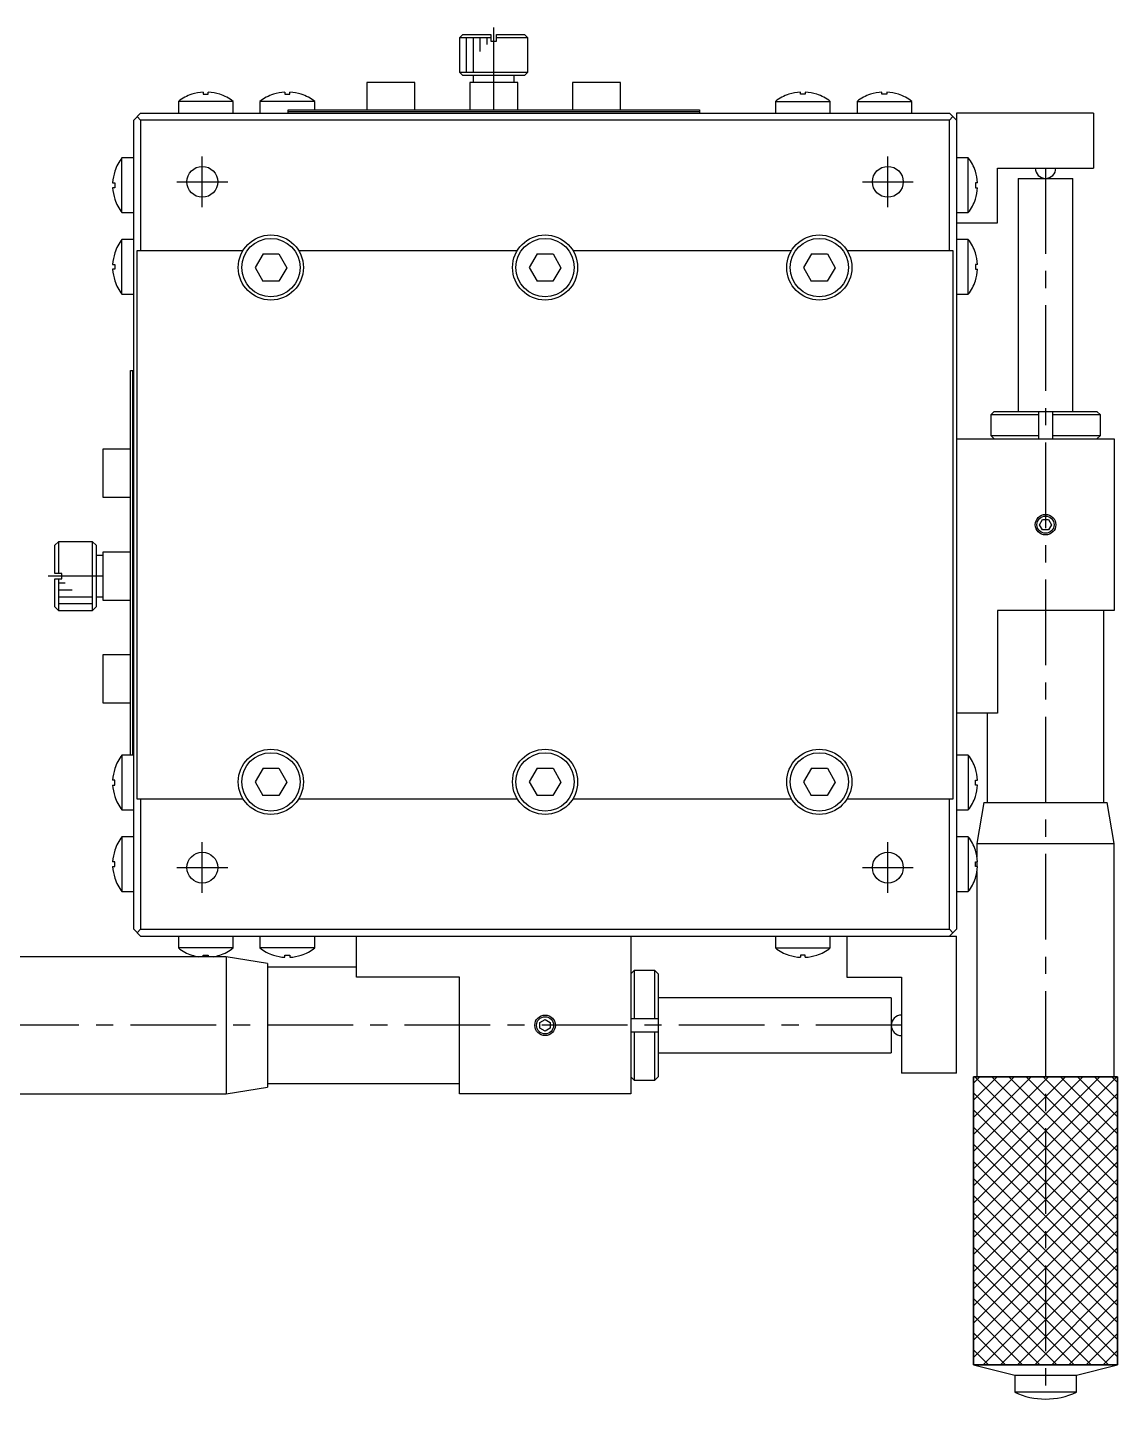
# Model space of a CAD drawing. Extents: x -367 to 375, y 8 to 432.
# Drawn here: x 216.5 to 375.5, y 136.4 to 336.9 of the extents above; entities that cross this region are included whole.
import ezdxf

# ---------------------------------------------------------------- set-up
doc = ezdxf.new("R2010")
doc.units = 0
doc.header["$LTSCALE"] = 10
doc.linetypes.add('CENTER', pattern=[2, 1.25, -0.25, 0.25, -0.25])
doc.layers.get('0').update_dxf_attribs({"linetype": 'CONTINUOUS'})
doc.layers.add('CENTER', color=1, linetype='CENTER')

msp = doc.modelspace()

# ---------------------------------------------------------------- linework, layer by layer
at = {"color": 7, "linetype": 'CONTINUOUS'}
for p, q in [((279.978189, 335.939612), (279.478189, 335.439612)), ((284.078189, 335.439612), (279.478189, 335.439612)), ((279.478189, 335.439612), (279.478189, 330.439612)), ((279.978189, 335.939612), (284.078189, 335.939612)), ((284.078189, 335.939612), (284.078189, 334.939612)), ((284.078189, 334.939612), (284.878189, 334.939612)), ((284.878189, 335.939612), (288.978189, 335.939612)), ((284.878189, 334.939612), (284.878189, 335.939612)), ((289.478189, 335.439612), (284.878189, 335.439612)), ((289.478189, 335.439612), (288.978189, 335.939612)), ((289.478189, 330.439612), (289.478189, 335.439612)), ((265.978189, 328.939612), (265.978189, 324.939612)), ((272.978189, 328.939612), (265.978189, 328.939612)), ((272.978189, 324.939612), (272.978189, 328.939612)), ((279.478189, 330.439612), (279.978189, 329.939612)), ((279.478189, 330.439612), (289.478189, 330.439612)), ((288.978189, 329.939612), (279.978189, 329.939612)), ((280.978189, 328.939612), (280.978189, 324.939612)), ((287.978189, 328.939612), (280.978189, 328.939612)), ((281.478189, 329.939612), (281.478189, 328.939612)), ((287.478189, 328.939612), (287.478189, 329.939612)), ((287.978189, 324.939612), (287.978189, 328.939612)), ((288.978189, 329.939612), (289.478189, 330.439612)), ((295.978189, 328.939612), (295.978189, 324.939612)), ((302.978189, 328.939612), (295.978189, 328.939612)), ((302.978189, 324.939612), (302.978189, 328.939612)), ((240.438345, 327.211244), (240.442758, 327.202195)), ((242.118189, 327.519643), (242.118189, 327.202195)), ((242.118189, 327.202195), (242.838189, 327.202195)), ((242.838189, 327.202195), (242.838189, 327.519643)), ((244.513619, 327.202195), (244.518033, 327.211244)), ((252.338345, 327.211244), (252.342758, 327.202195)), ((254.018189, 327.519643), (254.018189, 327.202195)), ((254.018189, 327.202195), (254.738189, 327.202195)), ((254.738189, 327.202195), (254.738189, 327.519643)), ((256.413619, 327.202195), (256.418033, 327.211244)), ((327.542758, 327.202195), (327.538345, 327.211244)), ((329.218189, 327.202195), (329.218189, 327.519643)), ((329.938189, 327.202195), (329.218189, 327.202195)), ((329.938189, 327.519643), (329.938189, 327.202195)), ((331.618033, 327.211244), (331.613619, 327.202195)), ((339.442758, 327.202195), (339.438345, 327.211244)), ((341.118189, 327.202195), (341.118189, 327.519643)), ((341.838189, 327.202195), (341.118189, 327.202195)), ((341.838189, 327.519643), (341.838189, 327.202195)), ((343.518033, 327.211244), (343.513619, 327.202195)), ((238.478189, 326.163088), (238.478189, 324.439612)), ((246.478189, 326.163088), (238.478189, 326.163088)), ((246.478189, 324.439612), (246.478189, 326.163088)), ((258.378189, 326.163088), (250.378189, 326.163088)), ((250.378189, 326.163088), (250.378189, 324.439612)), ((254.478189, 324.939612), (314.478189, 324.939612)), ((254.478189, 324.439612), (254.478189, 324.939612)), ((258.378189, 324.939612), (258.378189, 326.163088)), ((314.478189, 324.939612), (314.478189, 324.439612)), ((325.578189, 326.163088), (333.578189, 326.163088)), ((325.578189, 326.163088), (325.578189, 324.439612)), ((333.578189, 324.439612), (333.578189, 326.163088)), ((337.478189, 326.163088), (337.478189, 324.439612)), ((337.478189, 326.163088), (345.478189, 326.163088)), ((345.478189, 324.439612), (345.478189, 326.163088)), ((232.978189, 324.439612), (231.978189, 323.439612)), ((231.978189, 205.439612), (231.978189, 323.439612)), ((232.978189, 323.439612), (232.478189, 323.939612)), ((232.978189, 324.439612), (350.978189, 324.439612)), ((232.978189, 323.439612), (232.978189, 304.439612)), ((350.978189, 323.439612), (232.978189, 323.439612)), ((314.478189, 324.639612), (254.478189, 324.639612)), ((351.978189, 323.439612), (350.978189, 324.439612)), ((350.978189, 323.439612), (351.478189, 323.939612)), ((350.978189, 304.439612), (350.978189, 323.439612)), ((371.978189, 324.439612), (351.978189, 324.439612)), ((351.978189, 324.439612), (351.978189, 205.439612)), ((371.978189, 324.439612), (371.978189, 316.439612)), ((231.978189, 317.939612), (230.254714, 317.939612)), ((230.254714, 309.939612), (230.254714, 317.939612)), ((353.701664, 317.939612), (351.978189, 317.939612)), ((353.701664, 309.939612), (353.701664, 317.939612)), ((229.206557, 315.979456), (229.215606, 315.975043)), ((354.749821, 315.979456), (354.740771, 315.975043)), ((357.978189, 316.439612), (371.978189, 316.439612)), ((357.978189, 308.439612), (357.978189, 316.439612)), ((360.978189, 314.939612), (368.978189, 314.939612)), ((360.978189, 314.939612), (360.978189, 280.939612)), ((368.978189, 280.939612), (368.978189, 314.939612)), ((228.898158, 314.299612), (229.215606, 314.299612)), ((229.215606, 313.579612), (228.898158, 313.579612)), ((229.215606, 314.299612), (229.215606, 313.579612)), ((355.05822, 314.299612), (354.740771, 314.299612)), ((354.740771, 314.299612), (354.740771, 313.579612)), ((354.740771, 313.579612), (355.05822, 313.579612)), ((229.215606, 311.904182), (229.206557, 311.899768)), ((354.740771, 311.904182), (354.749821, 311.899768)), ((230.254714, 309.939612), (231.978189, 309.939612)), ((351.978189, 309.939612), (353.701664, 309.939612)), ((351.978189, 308.439612), (357.978189, 308.439612)), ((230.254714, 298.039612), (230.254714, 306.039612)), ((231.978189, 306.039612), (230.254714, 306.039612)), ((353.701664, 306.039612), (351.978189, 306.039612)), ((353.701664, 298.039612), (353.701664, 306.039612)), ((229.206557, 304.079456), (229.215606, 304.075043)), ((232.478189, 224.439612), (232.478189, 304.439612)), ((232.478189, 304.439612), (247.939315, 304.439612)), ((250.841649, 303.949988), (249.668883, 301.960528)), ((250.841649, 303.949988), (253.150955, 303.929073)), ((253.150955, 303.929073), (254.287495, 301.918697)), ((256.017063, 304.439612), (287.939315, 304.439612)), ((290.841649, 303.949988), (289.668883, 301.960528)), ((290.841649, 303.949988), (293.150955, 303.929073)), ((293.150955, 303.929073), (294.287495, 301.918697)), ((296.017063, 304.439612), (327.939315, 304.439612)), ((330.841649, 303.949988), (329.668883, 301.960528)), ((330.841649, 303.949988), (333.150955, 303.929073)), ((333.150955, 303.929073), (334.287495, 301.918697)), ((336.017063, 304.439612), (351.478189, 304.439612)), ((351.478189, 304.439612), (351.478189, 224.439612)), ((354.749821, 304.079456), (354.740771, 304.075043)), ((228.898158, 302.399612), (229.215606, 302.399612)), ((229.215606, 301.679612), (228.898158, 301.679612)), ((229.215606, 302.399612), (229.215606, 301.679612)), ((249.668883, 301.960528), (250.805423, 299.950152)), ((254.287495, 301.918697), (253.114729, 299.929237)), ((289.668883, 301.960528), (290.805423, 299.950152)), ((294.287495, 301.918697), (293.114729, 299.929237)), ((329.668883, 301.960528), (330.805423, 299.950152)), ((334.287495, 301.918697), (333.114729, 299.929237)), ((355.05822, 302.399612), (354.740771, 302.399612)), ((354.740771, 302.399612), (354.740771, 301.679612)), ((354.740771, 301.679612), (355.05822, 301.679612)), ((229.215606, 300.004182), (229.206557, 299.999768)), ((253.114729, 299.929237), (250.805423, 299.950152)), ((293.114729, 299.929237), (290.805423, 299.950152)), ((333.114729, 299.929237), (330.805423, 299.950152)), ((354.740771, 300.004182), (354.749821, 299.999768)), ((230.254714, 298.039612), (231.978189, 298.039612)), ((351.978189, 298.039612), (353.701664, 298.039612)), ((231.478189, 230.839612), (231.478189, 286.939612)), ((231.478189, 286.939612), (231.978189, 286.939612)), ((231.778189, 286.939612), (231.778189, 230.839612)), ((357.478189, 280.939612), (356.978189, 280.439612)), ((357.478189, 280.939612), (372.478189, 280.939612)), ((363.978189, 276.939612), (363.978189, 280.939612)), ((365.978189, 280.939612), (365.978189, 276.939612)), ((372.978189, 280.439612), (372.478189, 280.939612)), ((363.978189, 280.439612), (356.978189, 280.439612)), ((356.978189, 280.439612), (356.978189, 277.439612)), ((372.978189, 280.439612), (365.978189, 280.439612)), ((372.978189, 277.439612), (372.978189, 280.439612)), ((351.978189, 276.939612), (374.978189, 276.939612)), ((356.978189, 277.439612), (363.978189, 277.439612)), ((356.978189, 277.439612), (357.478189, 276.939612)), ((365.978189, 277.439612), (372.978189, 277.439612)), ((372.478189, 276.939612), (372.978189, 277.439612)), ((374.978189, 276.939612), (374.978189, 251.939612)), ((231.478189, 275.439612), (227.478189, 275.439612)), ((227.478189, 275.439612), (227.478189, 268.439612)), ((227.478189, 268.439612), (231.478189, 268.439612)), ((364.112164, 264.439612), (364.545176, 265.189612)), ((364.545176, 265.189612), (365.411202, 265.189612)), ((365.411202, 265.189612), (365.844214, 264.439612)), ((364.545176, 263.689612), (364.112164, 264.439612)), ((365.411202, 263.689612), (364.545176, 263.689612)), ((365.844214, 264.439612), (365.411202, 263.689612)), ((220.978189, 261.939612), (220.478189, 261.439612)), ((220.478189, 257.339612), (220.478189, 261.439612)), ((220.978189, 261.939612), (220.978189, 257.339612)), ((225.978189, 261.939612), (220.978189, 261.939612)), ((226.478189, 261.439612), (225.978189, 261.939612)), ((225.978189, 251.939612), (225.978189, 261.939612)), ((226.478189, 261.439612), (226.478189, 252.439612)), ((227.478189, 259.939612), (226.478189, 259.939612)), ((231.478189, 260.439612), (227.478189, 260.439612)), ((227.478189, 260.439612), (227.478189, 253.439612)), ((221.478189, 257.339612), (220.478189, 257.339612)), ((221.478189, 256.539612), (221.478189, 257.339612)), ((220.478189, 252.439612), (220.478189, 256.539612)), ((220.478189, 256.539612), (221.478189, 256.539612)), ((220.978189, 256.539612), (220.978189, 251.939612)), ((226.478189, 253.939612), (227.478189, 253.939612)), ((227.478189, 253.439612), (231.478189, 253.439612)), ((220.478189, 252.439612), (220.978189, 251.939612)), ((220.978189, 251.939612), (225.978189, 251.939612)), ((225.978189, 251.939612), (226.478189, 252.439612)), ((357.978189, 251.939612), (357.978189, 236.939612)), ((374.978189, 251.939612), (357.978189, 251.939612)), ((373.478189, 223.939612), (373.478189, 251.939612)), ((231.478189, 245.439612), (227.478189, 245.439612)), ((227.478189, 245.439612), (227.478189, 238.439612)), ((227.478189, 238.439612), (231.478189, 238.439612)), ((357.978189, 236.939612), (351.978189, 236.939612)), ((356.478189, 236.939612), (356.478189, 223.939612)), ((230.254714, 230.839612), (230.254714, 222.839612)), ((231.978189, 230.839612), (230.254714, 230.839612)), ((353.701664, 230.839612), (351.978189, 230.839612)), ((353.701664, 230.839612), (353.701664, 222.839612)), ((229.215606, 228.875043), (229.206557, 228.879456)), ((250.841649, 228.949988), (249.668883, 226.960528)), ((250.841649, 228.949988), (253.150955, 228.929073)), ((253.150955, 228.929073), (254.287495, 226.918697)), ((290.841649, 228.949988), (289.668883, 226.960528)), ((290.841649, 228.949988), (293.150955, 228.929073)), ((293.150955, 228.929073), (294.287495, 226.918697)), ((330.841649, 228.949988), (329.668883, 226.960528)), ((330.841649, 228.949988), (333.150955, 228.929073)), ((333.150955, 228.929073), (334.287495, 226.918697)), ((354.740771, 228.875043), (354.749821, 228.879456)), ((229.215606, 227.199612), (228.898158, 227.199612)), ((229.215606, 226.479612), (229.215606, 227.199612)), ((249.668883, 226.960528), (250.805423, 224.950152)), ((254.287495, 226.918697), (253.114729, 224.929237)), ((289.668883, 226.960528), (290.805423, 224.950152)), ((294.287495, 226.918697), (293.114729, 224.929237)), ((329.668883, 226.960528), (330.805423, 224.950152)), ((334.287495, 226.918697), (333.114729, 224.929237)), ((354.740771, 227.199612), (355.05822, 227.199612)), ((354.740771, 226.479612), (354.740771, 227.199612)), ((228.898158, 226.479612), (229.215606, 226.479612)), ((229.206557, 224.799768), (229.215606, 224.804182)), ((253.114729, 224.929237), (250.805423, 224.950152)), ((293.114729, 224.929237), (290.805423, 224.950152)), ((333.114729, 224.929237), (330.805423, 224.950152)), ((355.05822, 226.479612), (354.740771, 226.479612)), ((354.749821, 224.799768), (354.740771, 224.804182)), ((230.254714, 222.839612), (231.978189, 222.839612)), ((247.939315, 224.439612), (232.478189, 224.439612)), ((232.978189, 224.439612), (232.978189, 205.439612)), ((287.939315, 224.439612), (256.017063, 224.439612)), ((327.939315, 224.439612), (296.017063, 224.439612)), ((351.478189, 224.439612), (336.017063, 224.439612)), ((350.978189, 205.439612), (350.978189, 224.439612)), ((351.978189, 222.839612), (353.701664, 222.839612)), ((355.978189, 223.939612), (354.978189, 217.939612)), ((355.978189, 223.939612), (373.978189, 223.939612)), ((374.978189, 217.939612), (373.978189, 223.939612)), ((231.978189, 218.939612), (230.254714, 218.939612)), ((230.254714, 218.939612), (230.254714, 210.939612)), ((353.701664, 218.939612), (351.978189, 218.939612)), ((353.701664, 218.939612), (353.701664, 210.939612)), ((229.215606, 216.975043), (229.206557, 216.979456)), ((354.740771, 216.975043), (354.749821, 216.979456)), ((354.978189, 217.939612), (374.978189, 217.939612)), ((354.978189, 217.939612), (354.978189, 216.016831)), ((374.978189, 183.939612), (374.978189, 217.939612)), ((229.215606, 215.299612), (228.898158, 215.299612)), ((228.898158, 214.579612), (229.215606, 214.579612)), ((229.215606, 214.579612), (229.215606, 215.299612)), ((354.740771, 215.299612), (355.05822, 215.299612)), ((354.740771, 214.579612), (354.740771, 215.299612)), ((355.05822, 214.579612), (354.740771, 214.579612)), ((354.978189, 215.299612), (354.978189, 214.579612)), ((229.206557, 212.899768), (229.215606, 212.904182)), ((354.749821, 212.899768), (354.740771, 212.904182)), ((354.978189, 213.862394), (354.978189, 183.939612)), ((230.254714, 210.939612), (231.978189, 210.939612)), ((351.978189, 210.939612), (353.701664, 210.939612)), ((231.978189, 205.439612), (232.978189, 204.439612)), ((232.478189, 204.939612), (232.978189, 205.439612)), ((232.978189, 205.439612), (350.978189, 205.439612)), ((351.478189, 204.939612), (350.978189, 205.439612)), ((350.978189, 204.439612), (351.978189, 205.439612)), ((232.978189, 204.439612), (351.978189, 204.439612)), ((238.478189, 204.439612), (238.478189, 202.716137)), ((246.478189, 202.716137), (238.478189, 202.716137)), ((246.478189, 202.716137), (246.478189, 204.439612)), ((250.378189, 204.439612), (250.378189, 202.716137)), ((258.378189, 202.716137), (250.378189, 202.716137)), ((258.378189, 202.716137), (258.378189, 204.439612)), ((264.478189, 198.439612), (264.478189, 204.439612)), ((304.478189, 204.439612), (304.478189, 181.439612)), ((325.578189, 204.439612), (325.578189, 202.716137)), ((325.578189, 202.716137), (333.578189, 202.716137)), ((333.578189, 202.716137), (333.578189, 204.439612)), ((335.978189, 204.439612), (335.978189, 198.439612)), ((351.978189, 184.439612), (351.978189, 204.439612)), ((245.478189, 201.439612), (211.478189, 201.439612)), ((240.438345, 201.667981), (240.442758, 201.67703)), ((242.118189, 201.67703), (242.838189, 201.67703)), ((242.118189, 201.439612), (242.118189, 201.67703)), ((242.838189, 201.67703), (242.838189, 201.439612)), ((244.513619, 201.67703), (244.518033, 201.667981)), ((245.478189, 201.439612), (245.478189, 181.439612)), ((251.478189, 200.439612), (245.478189, 201.439612)), ((252.338345, 201.667981), (252.342758, 201.67703)), ((254.018189, 201.67703), (254.738189, 201.67703)), ((254.018189, 201.359581), (254.018189, 201.67703)), ((254.738189, 201.67703), (254.738189, 201.359581)), ((256.413619, 201.67703), (256.418033, 201.667981)), ((327.542758, 201.67703), (327.538345, 201.667981)), ((329.938189, 201.67703), (329.218189, 201.67703)), ((329.218189, 201.67703), (329.218189, 201.359581)), ((329.938189, 201.359581), (329.938189, 201.67703)), ((331.618033, 201.667981), (331.613619, 201.67703)), ((251.478189, 200.439612), (251.478189, 182.439612)), ((264.478189, 199.939612), (251.478189, 199.939612)), ((304.978189, 199.439612), (304.478189, 198.939612)), ((304.978189, 199.439612), (304.978189, 192.439612)), ((307.978189, 199.439612), (304.978189, 199.439612)), ((307.978189, 192.439612), (307.978189, 199.439612)), ((308.478189, 198.939612), (307.978189, 199.439612)), ((308.478189, 198.939612), (308.478189, 183.939612)), ((279.478189, 198.439612), (264.478189, 198.439612)), ((279.478189, 181.439612), (279.478189, 198.439612)), ((335.978189, 198.439612), (343.978189, 198.439612)), ((343.978189, 198.439612), (343.978189, 184.439612)), ((342.478189, 195.439612), (308.478189, 195.439612)), ((342.478189, 195.439612), (342.478189, 187.439612)), ((291.228189, 191.872625), (291.978189, 192.305638)), ((291.228189, 191.0066), (291.228189, 191.872625)), ((291.978189, 190.573587), (291.228189, 191.0066)), ((291.978189, 192.305638), (292.728189, 191.872625)), ((292.728189, 191.0066), (291.978189, 190.573587)), ((292.728189, 191.872625), (292.728189, 191.0066)), ((304.478189, 192.439612), (308.478189, 192.439612)), ((308.478189, 190.439612), (304.478189, 190.439612)), ((304.978189, 190.439612), (304.978189, 183.439612)), ((307.978189, 183.439612), (307.978189, 190.439612)), ((308.478189, 187.439612), (342.478189, 187.439612)), ((251.478189, 182.939612), (279.478189, 182.939612)), ((304.478189, 183.939612), (304.978189, 183.439612)), ((304.978189, 183.439612), (307.978189, 183.439612)), ((307.978189, 183.439612), (308.478189, 183.939612)), ((351.978189, 184.439612), (343.978189, 184.439612)), ((375.478189, 183.939612), (354.478189, 183.939612)), ((354.478189, 183.939612), (354.478189, 141.939612)), ((375.478189, 141.939612), (375.478189, 183.939612)), ((211.478189, 181.439612), (245.478189, 181.439612)), ((245.478189, 181.439612), (251.478189, 182.439612)), ((304.478189, 181.439612), (279.478189, 181.439612)), ((354.478189, 141.939612), (375.478189, 141.939612)), ((354.478189, 141.939612), (360.478189, 140.439612)), ((360.478189, 140.439612), (369.478189, 140.439612)), ((360.478189, 140.439612), (360.478189, 137.939612)), ((369.478189, 140.439612), (375.478189, 141.939612)), ((369.478189, 137.939612), (369.478189, 140.439612)), ((369.478189, 137.939612), (360.478189, 137.939612))]:
    msp.add_line(p, q, dxfattribs=at)
at = {"color": 3, "linetype": 'CONTINUOUS'}
for p, q in [((280.478189, 335.439612), (280.478189, 330.439612)), ((281.478189, 335.439612), (281.478189, 330.439612)), ((282.478189, 335.439612), (282.478189, 333.439612)), ((283.478189, 335.439612), (283.478189, 334.439612)), ((220.978189, 255.939612), (221.978189, 255.939612)), ((220.978189, 254.939612), (222.978189, 254.939612)), ((220.978189, 252.939612), (225.978189, 252.939612)), ((354.478189, 183.016766), (355.401036, 183.939612)), ((354.478189, 180.516766), (357.901036, 183.939612)), ((354.478189, 178.016766), (360.401036, 183.939612)), ((354.478189, 175.516766), (362.901036, 183.939612)), ((354.478189, 173.016766), (365.401036, 183.939612)), ((354.478189, 170.516766), (367.901036, 183.939612)), ((354.478189, 168.016766), (370.401036, 183.939612)), ((354.478189, 165.516766), (372.901036, 183.939612)), ((354.478189, 163.016766), (375.401036, 183.939612)), ((354.478189, 141.939612), (354.478189, 183.939612)), ((354.478189, 183.939612), (375.478189, 183.939612)), ((354.642586, 183.939612), (375.478189, 163.10401)), ((357.142586, 183.939612), (375.478189, 165.60401)), ((359.642586, 183.939612), (375.478189, 168.10401)), ((362.142586, 183.939612), (375.478189, 170.60401)), ((364.642586, 183.939612), (375.478189, 173.10401)), ((367.142586, 183.939612), (375.478189, 175.60401)), ((369.642586, 183.939612), (375.478189, 178.10401)), ((372.142586, 183.939612), (375.478189, 180.60401)), ((374.642586, 183.939612), (375.478189, 183.10401)), ((375.478189, 183.939612), (375.478189, 141.939612)), ((354.478189, 181.60401), (375.478189, 160.60401)), ((354.478189, 160.516766), (375.478189, 181.516766)), ((354.478189, 179.10401), (375.478189, 158.10401)), ((354.478189, 158.016766), (375.478189, 179.016766)), ((354.478189, 176.60401), (375.478189, 155.60401)), ((354.478189, 155.516766), (375.478189, 176.516766)), ((354.478189, 174.10401), (375.478189, 153.10401)), ((354.478189, 153.016766), (375.478189, 174.016766)), ((354.478189, 171.60401), (375.478189, 150.60401)), ((354.478189, 150.516766), (375.478189, 171.516766)), ((354.478189, 169.10401), (375.478189, 148.10401)), ((354.478189, 148.016766), (375.478189, 169.016766)), ((354.478189, 166.60401), (375.478189, 145.60401)), ((354.478189, 145.516766), (375.478189, 166.516766)), ((354.478189, 164.10401), (375.478189, 143.10401)), ((354.478189, 143.016766), (375.478189, 164.016766)), ((354.478189, 161.60401), (374.142586, 141.939612)), ((355.901036, 141.939612), (375.478189, 161.516766)), ((354.478189, 159.10401), (371.642586, 141.939612)), ((358.401036, 141.939612), (375.478189, 159.016766)), ((354.478189, 156.60401), (369.142586, 141.939612)), ((360.901036, 141.939612), (375.478189, 156.516766)), ((354.478189, 154.10401), (366.642586, 141.939612)), ((363.401036, 141.939612), (375.478189, 154.016766)), ((354.478189, 151.60401), (364.142586, 141.939612)), ((365.901036, 141.939612), (375.478189, 151.516766)), ((354.478189, 149.10401), (361.642586, 141.939612)), ((368.401036, 141.939612), (375.478189, 149.016766)), ((354.478189, 146.60401), (359.142586, 141.939612)), ((370.901036, 141.939612), (375.478189, 146.516766)), ((354.478189, 144.10401), (356.642586, 141.939612)), ((373.401036, 141.939612), (375.478189, 144.016766)), ((375.478189, 141.939612), (354.478189, 141.939612))]:
    msp.add_line(p, q, dxfattribs=at)
at = {"color": 9, "linetype": 'CONTINUOUS'}
msp.add_line((220.978189, 253.939612), (225.978189, 253.939612), dxfattribs=at)
at = {"color": 7, "linetype": 'CONTINUOUS'}
for centre, radius in [((241.978189, 314.439612), 2.25), ((341.978189, 314.439612), 2.25), ((251.978189, 301.939612), 4.75), ((251.978189, 301.939612), 4.25), ((291.978189, 301.939612), 4.75), ((291.978189, 301.939612), 4.25), ((331.978189, 301.939612), 4.75), ((331.978189, 301.939612), 4.25), ((364.978189, 264.439612), 1.25), ((251.978189, 226.939612), 4.75), ((251.978189, 226.939612), 4.25), ((291.978189, 226.939612), 4.75), ((291.978189, 226.939612), 4.25), ((331.978189, 226.939612), 4.75), ((331.978189, 226.939612), 4.25), ((241.978189, 214.439612), 2.25), ((341.978189, 214.439612), 2.25), ((291.978189, 191.439612), 1.25)]:
    msp.add_circle(centre, radius, dxfattribs=at)
at = {"color": 3, "linetype": 'CONTINUOUS'}
for centre in [(364.978189, 264.439612), (291.978189, 191.439612)]:
    msp.add_circle(centre, 1.5, dxfattribs=at)
at = {"color": 7, "linetype": 'CONTINUOUS'}
for centre, radius, start, end in [((242.478189, 321.039612), 6.5, 108.289723, 127.979872), ((242.478189, 321.039612), 6.490023, 93.179815, 108.277798), ((242.478189, 321.039612), 6.490023, 71.722202, 86.820185), ((242.478189, 321.039612), 6.5, 52.020128, 71.710277), ((254.378189, 321.039612), 6.5, 108.289723, 127.979872), ((254.378189, 321.039612), 6.490023, 93.179815, 108.277798), ((254.378189, 321.039612), 6.490023, 71.722202, 86.820185), ((254.378189, 321.039612), 6.5, 52.020128, 71.710277), ((329.578189, 321.039612), 6.5, 108.289723, 127.979872), ((329.578189, 321.039612), 6.490023, 93.179815, 108.277798), ((329.578189, 321.039612), 6.490023, 71.722202, 86.820185), ((329.578189, 321.039612), 6.5, 52.020128, 71.710277), ((341.478189, 321.039612), 6.5, 108.289723, 127.979872), ((341.478189, 321.039612), 6.490023, 93.179815, 108.277798), ((341.478189, 321.039612), 6.490023, 71.722202, 86.820185), ((341.478189, 321.039612), 6.5, 52.020128, 71.710277), ((235.378189, 313.939612), 6.5, 142.020128, 161.710277), ((348.578189, 313.939612), 6.5, 18.289723, 37.979872), ((235.378189, 313.939612), 6.490023, 161.722202, 176.820185), ((348.578189, 313.939612), 6.490023, 3.179815, 18.277798), ((364.978189, 316.439612), 1.5, 180, 0), ((235.378189, 313.939612), 6.490023, 183.179815, 198.277798), ((348.578189, 313.939612), 6.490023, 341.722202, 356.820185), ((235.378189, 313.939612), 6.5, 198.289723, 217.979872), ((348.578189, 313.939612), 6.5, 322.020128, 341.710277), ((235.378189, 302.039612), 6.5, 142.020128, 161.710277), ((348.578189, 302.039612), 6.5, 18.289723, 37.979872), ((235.378189, 302.039612), 6.490023, 161.722202, 176.820185), ((348.578189, 302.039612), 6.490023, 3.179815, 18.277798), ((235.378189, 302.039612), 6.490023, 183.179815, 198.277798), ((348.578189, 302.039612), 6.490023, 341.722202, 356.820185), ((235.378189, 302.039612), 6.5, 198.289723, 217.979872), ((348.578189, 302.039612), 6.5, 322.020128, 341.710277), ((235.378189, 226.839612), 6.5, 142.020128, 161.710277), ((348.578189, 226.839612), 6.5, 18.289723, 37.979872), ((235.378189, 226.839612), 6.490023, 161.722202, 176.820185), ((348.578189, 226.839612), 6.490023, 3.179815, 18.277798), ((235.378189, 226.839612), 6.490023, 183.179815, 198.277798), ((235.378189, 226.839612), 6.5, 198.289723, 217.979872), ((348.578189, 226.839612), 6.5, 322.020128, 341.710277), ((348.578189, 226.839612), 6.490023, 341.722202, 356.820185), ((235.378189, 214.939612), 6.5, 142.020128, 161.710277), ((348.578189, 214.939612), 6.5, 18.289723, 37.979872), ((235.378189, 214.939612), 6.490023, 161.722202, 176.820185), ((348.578189, 214.939612), 6.490023, 3.179815, 18.277798), ((235.378189, 214.939612), 6.490023, 183.179815, 198.277798), ((348.578189, 214.939612), 6.490023, 341.722202, 356.820185), ((235.378189, 214.939612), 6.5, 198.289723, 217.979872), ((348.578189, 214.939612), 6.5, 322.020128, 341.710277), ((242.478189, 207.839612), 6.5, 232.020128, 251.710277), ((242.478189, 207.839612), 6.5, 288.289723, 307.979872), ((254.378189, 207.839612), 6.5, 232.020128, 251.710277), ((254.378189, 207.839612), 6.5, 288.289723, 307.979872), ((329.578189, 207.839612), 6.5, 232.020128, 251.710277), ((329.578189, 207.839612), 6.5, 288.289723, 307.979872), ((242.478189, 207.839612), 6.490023, 251.722202, 260.445789), ((242.478189, 207.839612), 6.490023, 279.554211, 288.277798), ((254.378189, 207.839612), 6.490023, 251.722202, 266.820185), ((254.378189, 207.839612), 6.490023, 273.179815, 288.277798), ((329.578189, 207.839612), 6.490023, 251.722202, 266.820185), ((329.578189, 207.839612), 6.490023, 273.179815, 288.277798), ((343.978189, 191.439612), 1.5, 90, 270), ((364.978189, 147.564612), 10.625, 244.942385, 295.057615)]:
    msp.add_arc(centre, radius, start, end, dxfattribs=at)
at = {"layer": 'CENTER', "color": 1, "linetype": 'CENTER'}
for p, q in [((284.478189, 324.939612), (284.478189, 336.939612)), ((241.978189, 310.739612), (241.978189, 318.139612)), ((341.978189, 310.739612), (341.978189, 318.139612)), ((364.978189, 316.439612), (364.978189, 136.439612)), ((238.278189, 314.439612), (245.678189, 314.439612)), ((338.278189, 314.439612), (345.678189, 314.439612)), ((227.478189, 256.939612), (219.478189, 256.939612)), ((241.978189, 210.739612), (241.978189, 218.139612)), ((341.978189, 210.739612), (341.978189, 218.139612)), ((238.278189, 214.439612), (245.678189, 214.439612)), ((338.278189, 214.439612), (345.678189, 214.439612)), ((343.978189, 191.439612), (159.978189, 191.439612))]:
    msp.add_line(p, q, dxfattribs=at)

doc.saveas('drawing.dxf')
